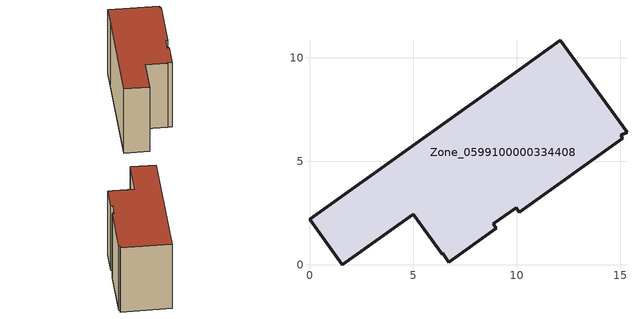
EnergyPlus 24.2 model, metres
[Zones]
Zone_0599100000334408
 floor ground (C_G): 6.43,0.57 6.4,0.53 5.02,2.45 1.57,0 0,2.2 10.29,9.55 12.1,10.86 15.32,6.4 15.02,6.27 15.12,6.13 10.12,2.55 9.97,2.76 8.86,1.99 9.02,1.77 6.72,0.12 z0
 wall outside (C_F): 6.72,0.12 9.02,1.77 8.86,1.99 9.97,2.76 10.12,2.55 15.12,6.13 15.02,6.27 15.32,6.4 12.1,10.86 10.29,9.55 0,2.2 1.57,0 5.02,2.45 6.4,0.53 6.43,0.57 6.72,0.12 z0:8.07
 roof outside (C_R): 6.4,0.53 6.43,0.57 6.72,0.12 9.02,1.77 8.86,1.99 9.97,2.76 10.12,2.55 15.12,6.13 15.02,6.27 15.32,6.4 12.1,10.86 10.29,9.55 0,2.2 1.57,0 5.02,2.45 z8.07
[BUILDING]
Pand.0599100000334408: North Axis=0; Terrain=City; Loads Convergence Tolerance Value=0.04; Temperature Convergence Tolerance Value=0.4; Solar Distribution=FullExterior; Maximum Number of Warmup Days=25; Minimum Number of Warmup Days=1
[Site:Location]
Rotterdam.The.Hague.AP_ZH_NLD Design_Conditions: Latitude=51.96; Longitude=4.45; Time Zone=1; Elevation=-4.5
[SITE:GROUNDTEMPERATURE:BUILDINGSURFACE]
18, 18, 18, 18, 18, 18, 18, 18, 18, 18, 18, 18
[MATERIAL] Thermal Absorptance=0.9; Solar Absorptance=0.7; Visible Absorptance=0.7
Name | Roughness | Thickness | Conductivity | Density | Specific Heat
G.TI.1975-1991 | MediumSmooth | 0.15 | 0.288461 | 540 | 1210
F.TI.1975-1991 | Rough | 0.3 | 0.230769 | 1920 | 840
R.TI.1975-1991 | MediumRough | 0.2 | 0.153846 | 1500 | 1000
[CONSTRUCTION]
C_G: G.TI.1975-1991
C_F: F.TI.1975-1991
C_R: R.TI.1975-1991
[ZONE]
Zone_0599100000334408: Type=1; Multiplier=1; Ceiling Height=Autocalculate; Volume=Autocalculate; Floor Area=autocalculate; Part of Total Floor Area=Yes
[ZONEINFILTRATION:DESIGNFLOWRATE]
Infil_Zone_0599100000334408: Zone or ZoneList or Space or SpaceList=Zone_0599100000334408; Schedule=AlwaysOn; Design Flow Rate Calculation Method=Flow/Area; Flow Rate per Floor Area=0.003; Constant Term Coefficient=1; Temperature Term Coefficient=0; Velocity Term Coefficient=0; Velocity Squared Term Coefficient=0
[HVACTEMPLATE:ZONE:IDEALLOADSAIRSYSTEM]
Zone_0599100000334408: Maximum Heating Supply Air Temperature=50; Minimum Cooling Supply Air Temperature=13; Maximum Heating Supply Air Humidity Ratio=0.0156; Minimum Cooling Supply Air Humidity Ratio=0.0077; Heating Limit=NoLimit; Cooling Limit=NoLimit; Dehumidification Control Type=ConstantSensibleHeatRatio; Cooling Sensible Heat Ratio=0.7; Dehumidification Setpoint=60; Humidification Control Type=None; Humidification Setpoint=30; Outdoor Air Method=None; Outdoor Air Flow Rate per Person=0.00944; Outdoor Air Flow Rate per Zone Floor Area=0; Outdoor Air Flow Rate per Zone=0; Demand Controlled Ventilation Type=None; Outdoor Air Economizer Type=NoEconomizer; Heat Recovery Type=None; Sensible Heat Recovery Effectiveness=0.7; Latent Heat Recovery Effectiveness=0.65
[ZONECONTROL:THERMOSTAT]
ThermostatControl_Zone_0599100000334408: Zone or ZoneList=Zone_0599100000334408; Control Type Schedule=DualSetpointControlType; Control 1=Thermostat_Zone_0599100000334408; Temperature Difference Between Cutout And Setpoint=0
[THERMOSTATSETPOINT:DUALSETPOINT]
Thermostat_Zone_0599100000334408: Heating Setpoint Temperature Schedule=HeatingSetpoint_Zone_0599100000334408; Cooling Setpoint Temperature Schedule=CoolingSetpoint_Zone_0599100000334408
[SCHEDULE:COMPACT]
HeatingSetpoint_Zone_0599100000334408: Through: 12/31, For: AllDays, Until: 24:00, 21
CoolingSetpoint_Zone_0599100000334408: Through: 12/31, For: AllDays, Until: 24:00, 24
DualSetpointControlType: Through: 12/31, For: AllDays, Until: 24:00, 4
AlwaysOn: Through: 12/31, For: AllDays, Until: 24:00, 1
